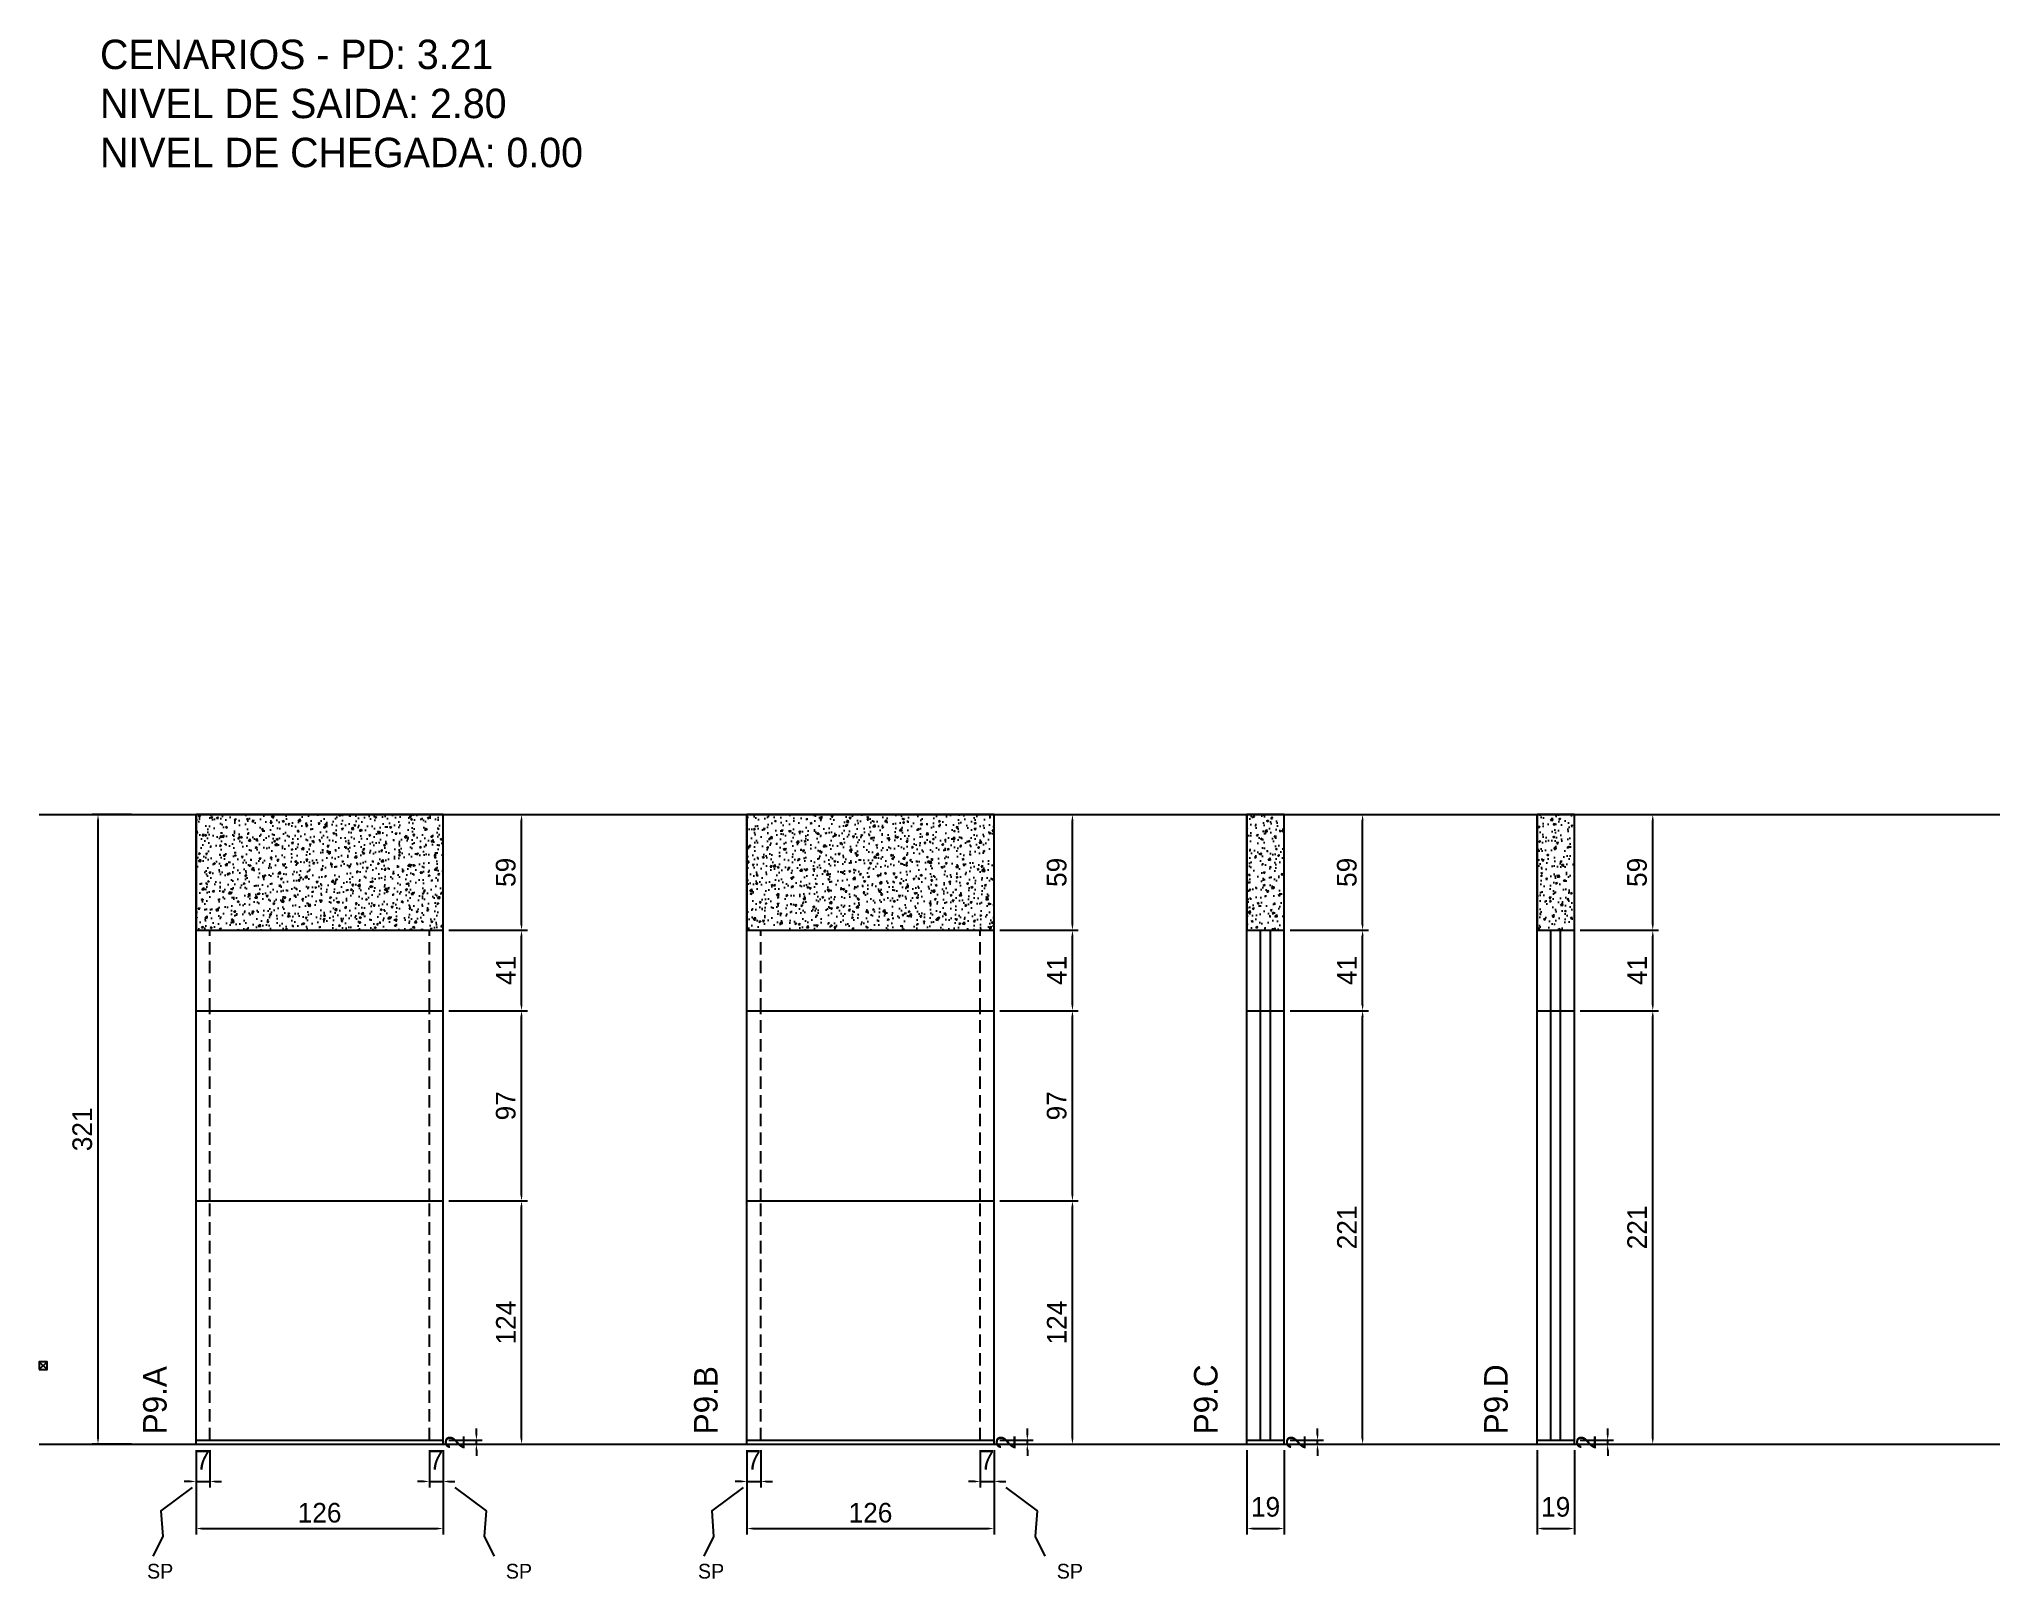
# Model space of a CAD drawing. Header units: centimetres. Extents: x 0 to 1000, y -490 to 295.
import ezdxf

# ---------------------------------------------------------------- set-up
doc = ezdxf.new("R2010")
doc.units = ezdxf.units.CM
doc.linetypes.add('DASHED', pattern=[2, -2])
doc.linetypes.add('HIDDEN', pattern=[9.525, 6.35, -3.175])
for name, color, linetype in [('COTA', 241, 'Continuous'), ('NOMENCLATURA', 7, 'Continuous'), ('Nível', 160, 'Continuous'), ('Painéis', 200, 'Continuous'), ('SARR_2.2x7', 40, 'Continuous'), ('Sarrafo de Pressão', 42, 'HIDDEN'), ('texto', 7, 'Continuous')]:
    doc.layers.add(name, color=color, linetype=linetype)
doc.dimstyles.new('PAINEL', dxfattribs={"dimtxt": 10, "dimasz": 3, "dimexe": 3, "dimexo": 3, "dimgap": 3, "dimtad": 1, "dimcen": 2.5, "dimclrd": 4, "dimclre": 4, "dimclrt": 240, "dimazin": 3, "dimtfac": 1, "dimtmove": 0, "dimatfit": 3})

# ---------------------------------------------------------------- blocks, each defined once
blk = doc.blocks.new('MULDURA')
at = {"layer": 'Paineis'}
for p, q in [((0, 0), (4, 4)), ((4, 0), (0, 4))]:
    blk.add_line(p, q, dxfattribs=at)
blk.add_lwpolyline([(0, 0), (4, 0), (4, 4), (0, 4)], close=True, dxfattribs=at)

msp = doc.modelspace()

# ---------------------------------------------------------------- hatches: boundary and pattern name
at = {"layer": 'COTA'}
h = msp.add_hatch(dxfattribs=at)
h.set_pattern_fill('AR-CONC', color=256, scale=0.05)
h.paths.add_polyline_path([(206, -159), (206, -100), (80, -100), (80, -159)])
h = msp.add_hatch(dxfattribs=at)
h.set_pattern_fill('AR-CONC', color=256, scale=0.05)
h.paths.add_polyline_path([(487, -159), (487, -100), (361, -100), (361, -159)])
h = msp.add_hatch(dxfattribs=at)
h.set_pattern_fill('AR-CONC', color=256, scale=0.05)
h.paths.add_polyline_path([(635, -159), (635, -100), (616, -100), (616, -159)])
h = msp.add_hatch(dxfattribs=at)
h.set_pattern_fill('AR-CONC', color=256, scale=0.05)
h.paths.add_polyline_path([(783, -159), (783, -100), (764, -100), (764, -159)])

# ---------------------------------------------------------------- linework, layer by layer
for p, q in [((80, -159), (80, -100)), ((80, -100), (206, -100)), ((206, -159), (206, -100)), ((361, -159), (361, -100)), ((361, -100), (487, -100)), ((487, -159), (487, -100)), ((616, -159), (616, -100)), ((616, -100), (635, -100)), ((635, -159), (635, -100)), ((764, -159), (764, -100)), ((764, -100), (783, -100)), ((783, -159), (783, -100))]:
    msp.add_line(p, q, dxfattribs=at)
for points in [[(206, -159), (206, -100), (80, -100), (80, -159)], [(487, -159), (487, -100), (361, -100), (361, -159)], [(635, -159), (635, -100), (616, -100), (616, -159)], [(783, -159), (783, -100), (764, -100), (764, -159)]]:
    msp.add_lwpolyline(points, close=True, dxfattribs=at)
at = {"layer": 'COTA', "color": 4}
for points in [[(78, -443), (62, -455), (63, -468), (58, -478)], [(212, -443), (228, -455), (227, -468), (232, -478)], [(359, -443), (343, -455), (344, -468), (339, -478)], [(493, -443), (509, -455), (508, -468), (513, -478)]]:
    msp.add_lwpolyline(points, dxfattribs=at)
at = {"layer": 'Nível', "linetype": 'DASHED'}
for points in [[(0, -100), (1000, -100)], [(0, -421), (1000, -421)]]:
    msp.add_lwpolyline(points, dxfattribs=at)
at = {"layer": 'Painéis'}
for p, q in [((80, -159), (206, -159)), ((80, -421), (80, -159)), ((206, -421), (206, -159)), ((361, -159), (487, -159)), ((361, -421), (361, -159)), ((487, -421), (487, -159)), ((616, -159), (635, -159)), ((616, -421), (616, -159)), ((635, -421), (635, -159)), ((764, -159), (783, -159)), ((764, -421), (764, -159)), ((783, -421), (783, -159)), ((80, -200), (206, -200)), ((361, -200), (487, -200)), ((616, -200), (635, -200)), ((764, -200), (783, -200)), ((80, -297), (206, -297)), ((361, -297), (487, -297)), ((80, -419), (206, -419)), ((361, -419), (487, -419)), ((616, -419), (635, -419)), ((764, -419), (783, -419))]:
    msp.add_line(p, q, dxfattribs=at)
at = {"layer": 'SARR_2.2x7'}
for points in [[(623, -200), (623, -159)], [(628, -200), (628, -159)], [(771, -200), (771, -159)], [(776, -200), (776, -159)], [(623, -419), (623, -200)], [(628, -419), (628, -200)], [(771, -419), (771, -200)], [(776, -419), (776, -200)]]:
    msp.add_lwpolyline(points, dxfattribs=at)
at = {"layer": 'Sarrafo de Pressão', "linetype": 'HIDDEN'}
for points in [[(87, -200), (87, -159)], [(199, -200), (199, -159)], [(368, -200), (368, -159)], [(480, -200), (480, -159)], [(87, -297), (87, -200)], [(199, -297), (199, -200)], [(368, -297), (368, -200)], [(480, -297), (480, -200)], [(87, -419), (87, -297)], [(199, -419), (199, -297)], [(368, -419), (368, -297)], [(480, -419), (480, -297)]]:
    msp.add_lwpolyline(points, dxfattribs=at)

# ---------------------------------------------------------------- block references
at = {"layer": 'COTA'}
msp.add_blockref('MULDURA', (0, -383), dxfattribs=at)

# ---------------------------------------------------------------- texts
at = {"layer": 'NOMENCLATURA'}
for s, p in [('CENARIOS - PD: 3.21', (31, 280)), ('NIVEL DE SAIDA: 2.80', (31, 255)), ('NIVEL DE CHEGADA: 0.00', (31, 230))]:
    msp.add_text(s, height=15, dxfattribs=at).set_placement(p)
for s, p in [('P9.A', (65, -416)), ('P9.B', (346, -416)), ('P9.C', (601, -416)), ('P9.D', (749, -416))]:
    msp.add_text(s, height=12, rotation=90, dxfattribs=at).set_placement(p)
at = {"layer": 'texto', "color": 4, "char_height": 7.5, "attachment_point": 1}
for insert in [(55, -482), (238, -482), (336, -482), (519, -482)]:
    msp.add_mtext('SP', dxfattribs=dict(at, insert=insert))

# ---------------------------------------------------------------- dimensions: what is measured, and where the dimension line sits
at = {"layer": 'COTA'}
msp.add_linear_dim(base=(30, -421), p1=(50, -421), p2=(50, -100), angle=90, dimstyle='PAINEL', dxfattribs=at).render()
at = {"layer": 'COTA', "color": 4}
for base, p1, p2 in [((246, -159), (206, -159), (206, -100)), ((527, -159), (487, -159), (487, -100)), ((675, -159), (635, -159), (635, -100)), ((823, -159), (783, -159), (783, -100)), ((246, -200), (206, -200), (206, -159)), ((527, -200), (487, -200), (487, -159)), ((675, -200), (635, -200), (635, -159)), ((823, -200), (783, -200), (783, -159)), ((246, -297), (206, -297), (206, -200)), ((527, -297), (487, -297), (487, -200)), ((675, -421), (635, -421), (635, -200)), ((823, -421), (783, -421), (783, -200)), ((246, -421), (206, -421), (206, -297)), ((527, -421), (487, -421), (487, -297)), ((223, -421), (206, -421), (206, -419)), ((504, -421), (487, -421), (487, -419)), ((652, -421), (635, -421), (635, -419)), ((800, -421), (783, -421), (783, -419))]:
    msp.add_linear_dim(base=base, p1=p1, p2=p2, angle=90, dimstyle='PAINEL', dxfattribs=at).render()
for base, p1, p2 in [((80, -440), (80, -421), (87, -421)), ((80, -464), (80, -421), (206, -421)), ((199, -440), (199, -421), (206, -421)), ((361, -440), (361, -421), (368, -421)), ((361, -464), (361, -421), (487, -421)), ((480, -440), (480, -421), (487, -421)), ((616, -464), (616, -421), (635, -421)), ((764, -464), (764, -421), (783, -421))]:
    msp.add_linear_dim(base=base, p1=p1, p2=p2, dimstyle='PAINEL', dxfattribs=at).render()

doc.saveas('drawing.dxf')
